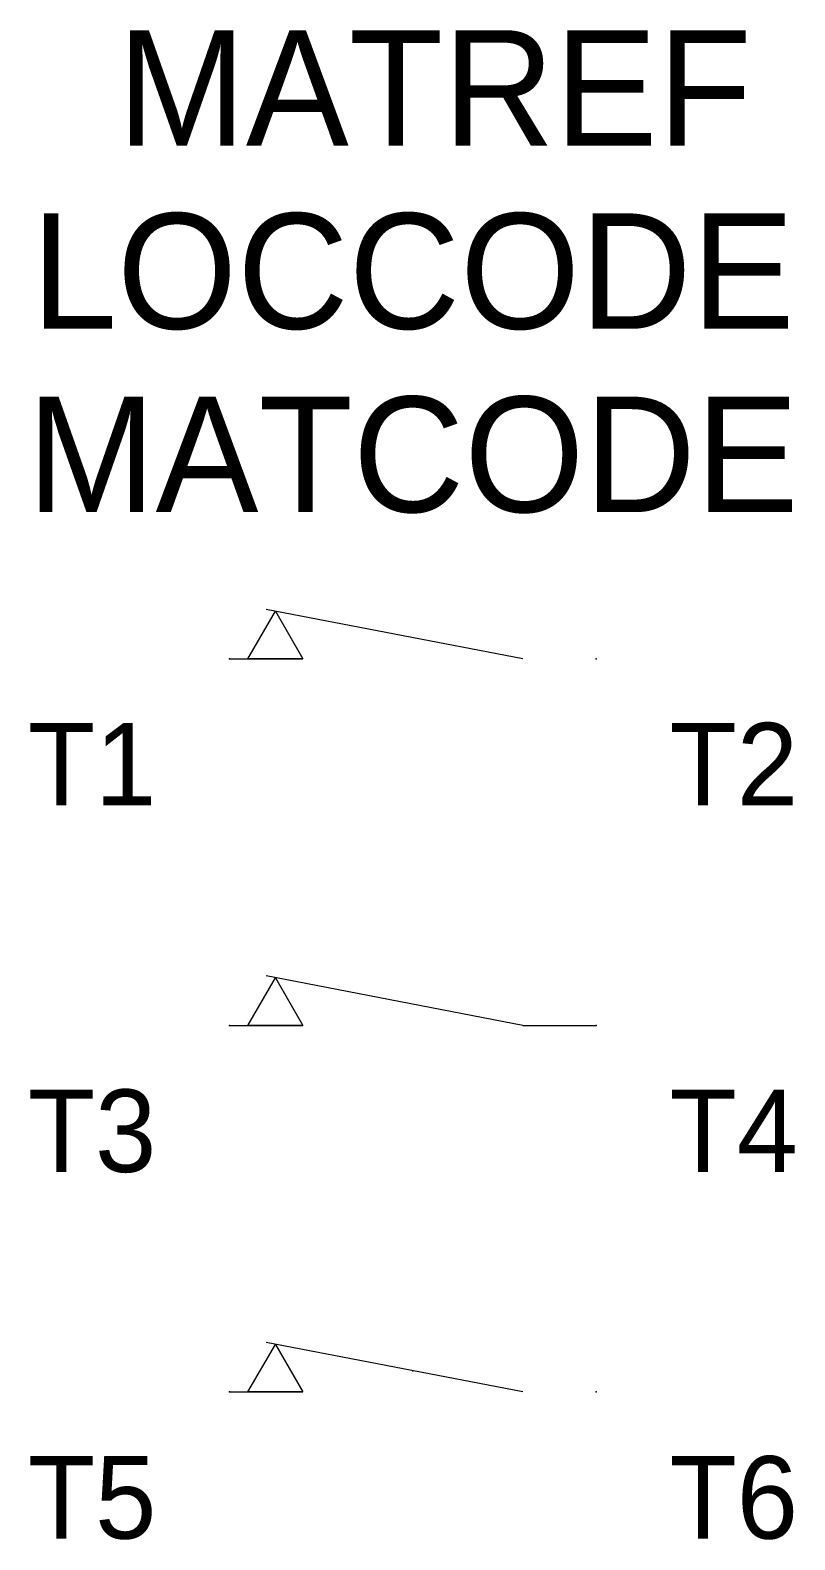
# Model space of a CAD drawing. Extents: x -10.4 to 10.4, y -4 to 37.1.
import ezdxf
from ezdxf.enums import TextEntityAlignment as Align

# ---------------------------------------------------------------- set-up
doc = ezdxf.new("R2010")
doc.units = 0
doc.layers.get('0').update_dxf_attribs({"linetype": 'CONTINUOUS'})
for name, color, linetype in [('A', 7, 'CONTINUOUS'), ('C', 6, 'CONTINUOUS'), ('T2', 7, 'CONTINUOUS')]:
    doc.layers.add(name, color=color, linetype=linetype)

msp = doc.modelspace()

# ---------------------------------------------------------------- linework, layer by layer
at = {"color": 0}
for p, q in [((3, 20), (-4, 21.347)), ((-5, 20), (-3, 20)), ((3, 10), (-4, 11.347)), ((-5, 10), (-3, 10)), ((3, 10), (5, 10)), ((3, 0), (-4, 1.347)), ((-5, 0), (-3, 0))]:
    msp.add_line(p, q, dxfattribs=at)
for points in [[(-3.75, 21.299), (-3, 20), (-4.5, 20)], [(-3.75, 11.299), (-3, 10), (-4.5, 10)], [(-3.75, 1.299), (-3, 0), (-4.5, 0)]]:
    msp.add_lwpolyline(points, close=True, dxfattribs=at)
at = {"layer": 'A', "color": 0}
msp.add_point((0, 0.577), dxfattribs=at)
at = {"layer": 'C', "color": 0}
for p in [(-5, 20), (5, 20), (-5, 10), (5, 10), (-5, 0), (5, 0)]:
    msp.add_point(p, dxfattribs=at)

# ---------------------------------------------------------------- texts
at = {"color": 0, "linetype": 'CONTINUOUS'}
for tag, p in [('MATREF', (0.592, 33.995)), ('LOCCODE', (0, 29)), ('MATCODE', (0, 24))]:
    msp.add_attdef(tag, text='', height=3.15, dxfattribs=at).set_placement(p, align=Align.CENTER)
at = {"layer": 'T2', "color": 0, "linetype": 'CONTINUOUS'}
for tag, p in [('T1', (-7, 16)), ('T3', (-7, 6)), ('T5', (-7, -4))]:
    msp.add_attdef(tag, text='', height=2.25, dxfattribs=at).set_placement(p, align=Align.RIGHT)
for tag, p in [('T2', (7, 16)), ('T4', (7, 6)), ('T6', (7, -4))]:
    msp.add_attdef(tag, p, '', height=2.25, dxfattribs=at)

doc.saveas('drawing.dxf')
